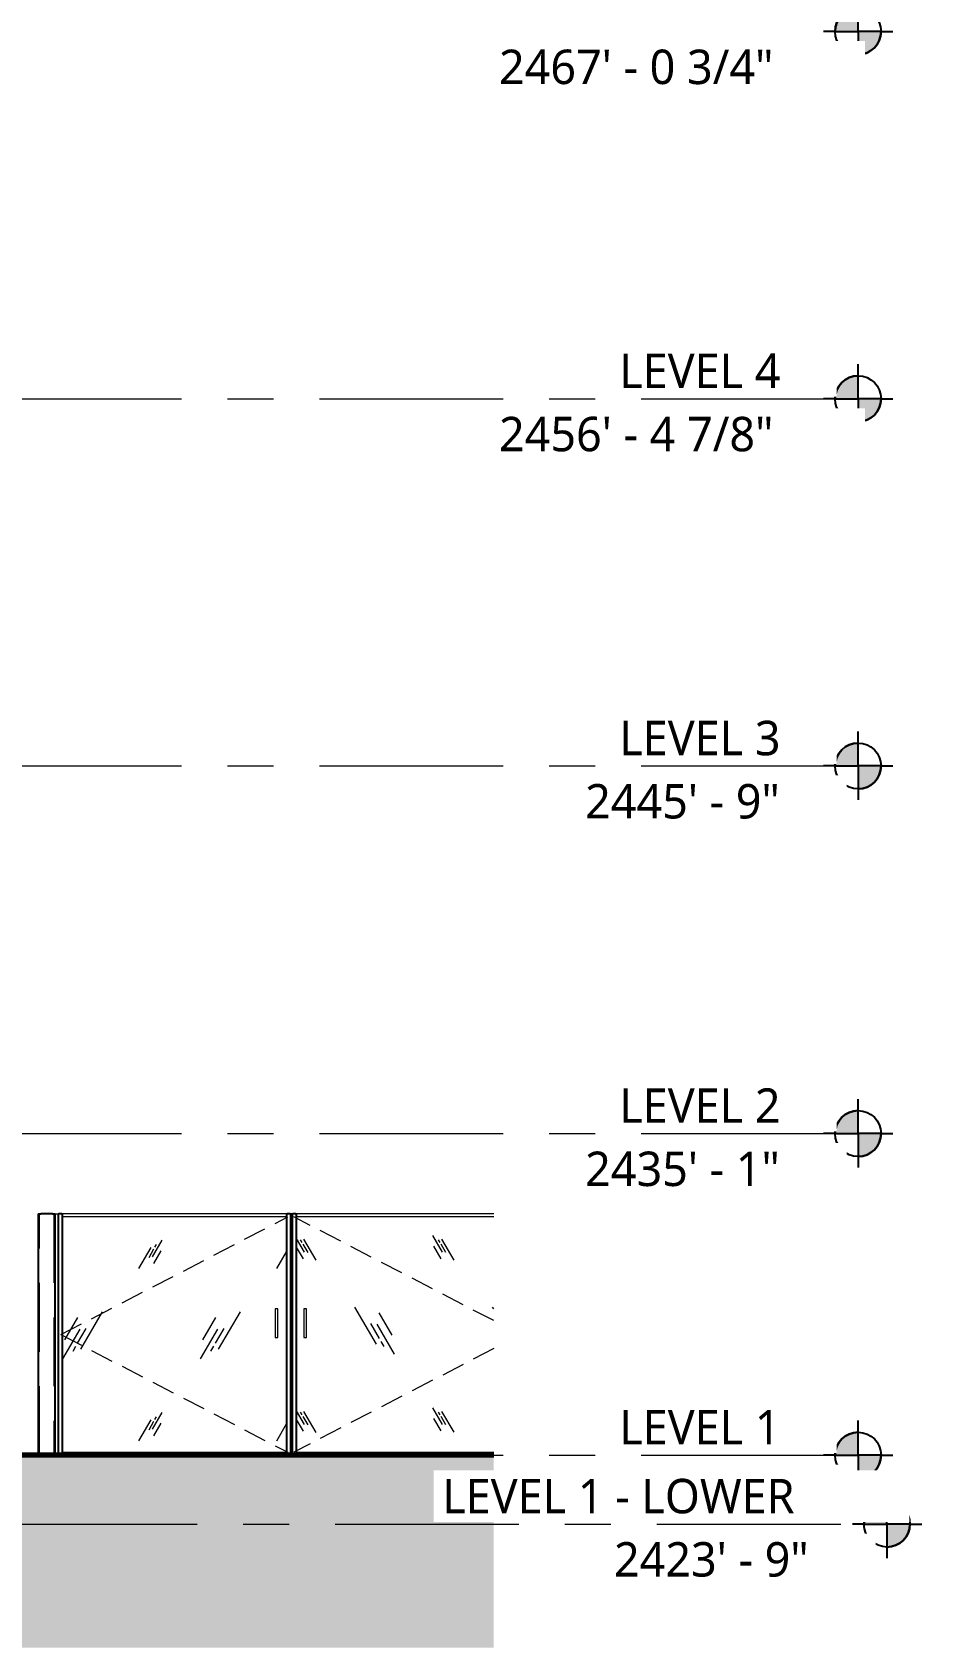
# Model space of a CAD drawing. Header units: inches. Extents: x 6 to 15224, y -733 to 6300.
# Drawn here: x 12753 to 13063, y 5042 to 5604 of the extents above; entities that cross this region are included whole.
import ezdxf

# ---------------------------------------------------------------- set-up
doc = ezdxf.new("R2010")
doc.units = ezdxf.units.IN
doc.header["$MEASUREMENT"] = 0
for name, pattern in [('Center 1_2_', [112, 64, -16, 16, -16]), ('Hidden 1_16_', [12, 8, -4]), ('Hidden 3_16_', [36, 24, -12])]:
    doc.linetypes.add(name, pattern=pattern)
for name, color, linetype, lineweight in [('A-DETL', 90, 'Continuous', 13), ('A-DETL-GENF', 92, 'Continuous', 13), ('A-DOOR', 31, 'Continuous', 18), ('A-DOOR-GLAZ', 31, 'Continuous', 13), ('A-FLOR-LEVL', 51, 'Continuous', 13), ('A-GLAZ-CWMG', 51, 'Continuous', 13), ('S-COLS', 52, 'Continuous', 25)]:
    doc.layers.add(name, color=color, linetype=linetype, lineweight=lineweight)
doc.styles.add('Open Sans_5', font='OpenSans-Regular.ttf', dxfattribs={"height": 12})

# ---------------------------------------------------------------- blocks, each defined once
blk = doc.blocks.new('HSS-Hollow Structural Section-Column-IL - HSS6X6X_500-17041125-EAST ELEVATION')
at = {"layer": 'S-COLS'}
for p, q in [((3877.31, 5193), (3877.31, 5109)), ((3877.31, 5193), (3878.24, 5193)), ((3882.38, 5193), (3878.24, 5193)), ((3882.38, 5193), (3883.31, 5193)), ((3883.31, 5109), (3883.31, 5193))]:
    blk.add_line(p, q, dxfattribs=at)
at = {"layer": 'S-COLS', "linetype": 'Hidden 3_16_', "lineweight": 18}
for p, q in [((3877.78, 5109), (3877.78, 5193)), ((3882.85, 5193), (3882.85, 5109))]:
    blk.add_line(p, q, dxfattribs=at)
blk = doc.blocks.new('HSS-Hollow Structural Section-Column-IL - HSS4X1_5X_25-17041882-EAST ELEVATION')
at = {"layer": 'S-COLS'}
for p, q in [((3965.8125, 5193), (3965.8125, 5109)), ((3965.8125, 5193), (3966.0625, 5193)), ((3967.0625, 5193), (3966.0625, 5193)), ((3967.0625, 5193), (3967.3125, 5193)), ((3967.3125, 5109), (3967.3125, 5193))]:
    blk.add_line(p, q, dxfattribs=at)
at = {"layer": 'S-COLS', "linetype": 'Hidden 3_16_', "lineweight": 18}
for p, q in [((3965.9375, 5109), (3965.9375, 5193)), ((3967.1875, 5193), (3967.1875, 5109))]:
    blk.add_line(p, q, dxfattribs=at)
blk = doc.blocks.new('CW-Single-Glass-ICC ADA-AM - Frameless-NR-19846803-EAST ELEVATION')
at = {"layer": 'A-DOOR', "lineweight": 13}
h = blk.add_hatch(dxfattribs=at)
h.set_pattern_fill('FP_382', color=256, style=0, pattern_type=2)
h.set_pattern_definition([(59.808, (3932.31, 5149.806), (144.0017, 239.99866), [9, -754.581]), (59.808, (3931.576, 5143.193), (144.0017, 239.99866), [12, -751.581]), (59.808, (3936.761, 5148.623), (144.0017, 239.99866), [6, -757.581]), (59.808, (3935.172, 5145.844), (144.0017, 239.99866), [2, -761.581]), (59.808, (3937.866, 5146.598), (144.0017, 239.99866), [15, -748.581]), (59.808, (3963.284, 5116.404), (144.0017, 239.99866), [5.062, -758.519]), (59.808, (3962.844, 5118.668), (144.0017, 239.99866), [6.75, -756.831]), (59.808, (3961.634, 5118.525), (144.0017, 239.99866), [3.375, -760.206]), (59.808, (3963.666, 5122.029), (144.0017, 239.99866), [1.125, -762.456]), (59.808, (3958.452, 5115.297), (144.0017, 239.99866), [8.438, -755.144])])
h.paths.add_polyline_path([(3885.81, 5110), (3963.81, 5110), (3963.81, 5192), (3885.81, 5192), (3885.81, 5118.18)])
h.paths.add_polyline_path([(3959.88, 5150), (3959.81, 5150), (3959.83, 5160), (3960.81, 5160), (3960.8, 5150), (3959.96, 5150)])
at = {"layer": 'A-DOOR', "linetype": 'Hidden 1_16_', "lineweight": 13}
for q in [(3964.31, 5192), (3964.31, 5110)]:
    blk.add_line((3885.31, 5151), q, dxfattribs=at)
at = {"layer": 'A-DOOR', "lineweight": 13}
for p, q in [((3959.81, 5160), (3959.81, 5150)), ((3960.81, 5160), (3959.81, 5160)), ((3960.81, 5150), (3960.81, 5160)), ((3959.81, 5150), (3960.81, 5150))]:
    blk.add_line(p, q, dxfattribs=at)
at = {"layer": 'A-DOOR-GLAZ'}
for p, q in [((3963.81, 5192), (3885.81, 5192)), ((3885.81, 5110), (3963.81, 5110))]:
    blk.add_line(p, q, dxfattribs=at)
blk = doc.blocks.new('Rectangular Mullion - Guardail Horizontal-19833491-EAST ELEVATION')
at = {"layer": 'A-GLAZ-CWMG'}
for p, q in [((3965.81, 5193), (3965.31, 5193)), ((4035.93, 5193), (3967.31, 5193))]:
    blk.add_line(p, q, dxfattribs=at)
blk = doc.blocks.new('Rectangular Mullion - Guardrail Vertical-19833317-EAST ELEVATION')
at = {"layer": 'A-GLAZ-CWMG'}
blk.add_line((3883.3125, 5193), (3884.3125, 5193), dxfattribs=at)
blk = doc.blocks.new('CW-Single-Glass-ICC ADA-AM - Frameless-NR-19833766-EAST ELEVATION')
at = {"layer": 'A-DOOR', "lineweight": 13}
h = blk.add_hatch(dxfattribs=at)
h.set_pattern_fill('FP_383', color=256, style=0, pattern_type=2)
h.set_pattern_definition([(120.192, (3998.315, 5149.806), (-144.0017, 239.99866), [9, -754.581]), (120.192, (3999.049, 5143.193), (-144.0017, 239.99866), [12, -751.581]), (120.192, (3993.864, 5148.623), (-144.0017, 239.99866), [6, -757.581]), (120.192, (3995.453, 5145.844), (-144.0017, 239.99866), [2, -761.581]), (120.192, (3992.759, 5146.598), (-144.0017, 239.99866), [15, -748.581]), (120.192, (3967.341, 5116.404), (-144.0017, 239.99866), [5.062, -758.519]), (120.192, (3967.781, 5118.668), (-144.0017, 239.99866), [6.75, -756.831]), (120.192, (3968.991, 5118.525), (-144.0017, 239.99866), [3.375, -760.206]), (120.192, (3966.959, 5122.029), (-144.0017, 239.99866), [1.125, -762.456]), (120.192, (3972.173, 5115.297), (-144.0017, 239.99866), [8.438, -755.144])])
h.paths.add_polyline_path([(3970.58, 5110), (4035.93, 5110), (4035.93, 5192), (3967.31, 5192), (3967.31, 5110)])
h.paths.add_polyline_path([(3970.56, 5150), (3969.81, 5150), (3969.83, 5160), (3970.81, 5160), (3970.8, 5150), (3970.58, 5150)])
at = {"layer": 'A-DOOR', "linetype": 'Hidden 1_16_', "lineweight": 13}
for p, q in [((4035.93, 5155.87), (3966.31, 5192)), ((4035.93, 5146.13), (3966.31, 5110))]:
    blk.add_line(p, q, dxfattribs=at)
at = {"layer": 'A-DOOR', "lineweight": 13}
for p, q in [((3969.81, 5160), (3969.81, 5150)), ((3970.81, 5160), (3969.81, 5160)), ((3970.81, 5150), (3970.81, 5160)), ((3969.81, 5150), (3970.81, 5150))]:
    blk.add_line(p, q, dxfattribs=at)
at = {"layer": 'A-DOOR-GLAZ'}
for p, q in [((4035.93, 5192), (3967.31, 5192)), ((3967.31, 5110), (4035.93, 5110))]:
    blk.add_line(p, q, dxfattribs=at)
blk = doc.blocks.new('Rectangular Mullion - Guardail Horizontal-19833493-EAST ELEVATION')
at = {"layer": 'A-GLAZ-CWMG'}
blk.add_line((3963.8125, 5193), (3885.8125, 5193), dxfattribs=at)
blk = doc.blocks.new('Rectangular Mullion - Guardrail Vertical-19833495-EAST ELEVATION')
at = {"layer": 'A-GLAZ-CWMG'}
for p, q in [((3965.31, 5192), (3965.81, 5192)), ((3965.81, 5110), (3965.31, 5110))]:
    blk.add_line(p, q, dxfattribs=at)
blk = doc.blocks.new('Level - AN Level Head-AM-798523-EAST ELEVATION')
at = {"layer": 'A-FLOR-LEVL'}
h = blk.add_hatch(color=256, dxfattribs=at)
edge = h.paths.add_edge_path()
edge.add_line((4162.78, 5109), (4154.78, 5109))
edge.add_arc((4162.78, 5109), 8, 90, 180, ccw=False)
edge.add_line((4162.78, 5117), (4162.78, 5109))
h = blk.add_hatch(color=256, dxfattribs=at)
edge = h.paths.add_edge_path()
edge.add_arc((4162.78, 5109), 8, -90, 0, ccw=False)
edge.add_line((4162.78, 5101), (4162.78, 5109))
edge.add_line((4162.78, 5109), (4170.78, 5109))
at = {"layer": 'A-FLOR-LEVL', "lineweight": 25}
for p, q in [((4162.78, 5117.07), (4162.78, 5121.02)), ((4162.78, 5109), (4162.78, 5117)), ((4154.78, 5109), (4150.77, 5109)), ((4154.78, 5109), (4162.78, 5109)), ((4170.78, 5109), (4162.78, 5109)), ((4162.78, 5109), (4162.78, 5101)), ((4170.78, 5109), (4174.86, 5109)), ((4162.78, 5101), (4162.78, 5097.17))]:
    blk.add_line(p, q, dxfattribs=at)
blk.add_circle((4162.78, 5109), 8, dxfattribs=at)
for start, end in [(90, 180), (270, 0)]:
    blk.add_arc((4162.78, 5109), 8, start, end, dxfattribs=at)

msp = doc.modelspace()

# ---------------------------------------------------------------- hatches: boundary and pattern name
at = {"layer": 'A-DETL-GENF'}
msp.add_hatch(color=29, dxfattribs=at).paths.add_polyline_path([(12914.04338735, 5041.95790516), (12914.04338735, 5109), (12325.61692555, 5109), (11908.29947594, 5090.49999774), (11242.29947594, 5090.49999774), (8962.11692555, 5052), (8731.81405402, 5052), (8731.81405402, 5041.95790516), (12848.69605402, 5041.95790516)])

# ---------------------------------------------------------------- linework, layer by layer
at = {"layer": 'A-DETL', "lineweight": 70}
msp.add_line((12914.04338735, 5109), (12325.61692555, 5109), dxfattribs=at)

# ---------------------------------------------------------------- block references
at = {"layer": 'A-DOOR', "linetype": 'Hidden 1_16_', "lineweight": 13}
for name in ['CW-Single-Glass-ICC ADA-AM - Frameless-NR-19846803-EAST ELEVATION', 'CW-Single-Glass-ICC ADA-AM - Frameless-NR-19833766-EAST ELEVATION']:
    msp.add_blockref(name, (8878.11692555, 0), dxfattribs=at)
at = {"layer": 'A-FLOR-LEVL', "lineweight": 25}
for p in [(8878.11692555, 495.75), (8878.11692555, 367.875), (8878.11692555, 240), (8878.11692555, 112), (8878.11692555, 0)]:
    msp.add_blockref('Level - AN Level Head-AM-798523-EAST ELEVATION', p, dxfattribs=at)
at = {"layer": 'A-GLAZ-CWMG'}
for name in ['Rectangular Mullion - Guardrail Vertical-19833317-EAST ELEVATION', 'Rectangular Mullion - Guardail Horizontal-19833493-EAST ELEVATION', 'Rectangular Mullion - Guardail Horizontal-19833491-EAST ELEVATION', 'Rectangular Mullion - Guardrail Vertical-19833495-EAST ELEVATION']:
    msp.add_blockref(name, (8878.11692555, 0), dxfattribs=at)
at = {"layer": 'S-COLS', "linetype": 'Hidden 3_16_', "lineweight": 18}
for name, p in [('HSS-Hollow Structural Section-Column-IL - HSS6X6X_500-17041125-EAST ELEVATION', (8878.11692555, 0)), ('HSS-Hollow Structural Section-Column-IL - HSS4X1_5X_25-17041882-EAST ELEVATION', (8796.61692555, 0)), ('HSS-Hollow Structural Section-Column-IL - HSS4X1_5X_25-17041882-EAST ELEVATION', (8876.11692555, 0)), ('HSS-Hollow Structural Section-Column-IL - HSS4X1_5X_25-17041882-EAST ELEVATION', (8878.11692555, 0))]:
    msp.add_blockref(name, p, dxfattribs=at)

# ---------------------------------------------------------------- next in the draw order: texts
at = {"layer": 'A-FLOR-LEVL', "char_height": 12, "attachment_point": 1, "style": 'Open Sans_5', "bg_fill": 3, "box_fill_scale": 1.25, "bg_fill_color": 256, "bg_fill_true_color": 13158600, "bg_fill_transparency": 0}
for s, insert, width in [('2467\' - 0 3/4"', (12915.8925097, 5598.46843075), 124.432), ('LEVEL 4', (12957.74162157, 5492.6135775), 72.72), ('2456\' - 4 7/8"', (12915.8925097, 5470.59343075), 124.432), ('LEVEL 3', (12957.74162157, 5364.7385775), 72.72), ('2445\' - 9"', (12945.87676167, 5342.71843075), 88.072), ('LEVEL 2', (12957.74162157, 5236.7385775), 72.72), ('2435\' - 1"', (12945.87676167, 5214.71843075), 88.072), ('LEVEL 1', (12957.74162157, 5124.7385775), 72.72), ('2425\' - 9"', (12945.87676167, 5102.71843075), 88.072)]:
    msp.add_mtext(s, dxfattribs=dict(at, insert=insert, width=width))

# ---------------------------------------------------------------- next in the draw order: linework, layer by layer
at = {"layer": 'A-FLOR-LEVL', "linetype": 'Center 1_2_'}
for p, q in [((8821.35523145, 5476.875), (13032.89411354, 5476.875)), ((8821.35523145, 5349), (13032.89411354, 5349)), ((8821.35523145, 5221), (13032.89411354, 5221)), ((8821.35523145, 5109), (13032.89411354, 5109))]:
    msp.add_line(p, q, dxfattribs=at)

# ---------------------------------------------------------------- next in the draw order: block references
at = {"layer": 'A-FLOR-LEVL', "lineweight": 25}
msp.add_blockref('Level - AN Level Head-AM-798523-EAST ELEVATION', (8888.15926641, -24), dxfattribs=at)

# ---------------------------------------------------------------- next in the draw order: texts
at = {"layer": 'A-FLOR-LEVL', "char_height": 12, "attachment_point": 1, "style": 'Open Sans_5', "bg_fill": 3, "box_fill_scale": 1.25, "bg_fill_color": 256, "bg_fill_true_color": 13158600, "bg_fill_transparency": 0}
for s, insert, width in [('LEVEL 1 - LOWER', (12896.12411991, 5100.7385775), 159.58), ('2423\' - 9"', (12955.91910253, 5078.71843075), 88.072)]:
    msp.add_mtext(s, dxfattribs=dict(at, insert=insert, width=width))

# ---------------------------------------------------------------- next in the draw order: linework, layer by layer
at = {"layer": 'A-FLOR-LEVL', "linetype": 'Center 1_2_'}
msp.add_line((8602.8247358, 5085), (13042.9364544, 5085), dxfattribs=at)

doc.saveas('drawing.dxf')
